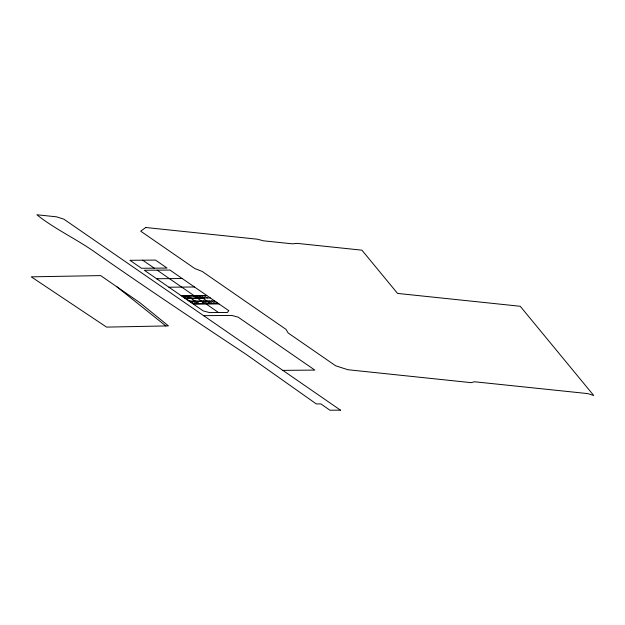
<?xml version="1.0" encoding="UTF-8"?>
<svg xmlns="http://www.w3.org/2000/svg" width="625" height="625" viewBox="0 0 625 625"><rect width="100%" height="100%" fill="white"/><g stroke="black" fill="none" stroke-linecap="round" stroke-linejoin="round"><path stroke-width="0.94" d="M165.859 325.945L106.562 327.109L31.25 276.836L100.664 275.602L139.758 302.609L168.438 325.898L165.859 325.945L117 286.898M142.719 260.195L155.5 260.086L167.047 268.062L141.469 268.273L129.93 260.305L142.719 260.195L154.266 268.164M156.625 278.734L182.188 278.516M168.898 287.211L194.469 286.992M206.742 295.469L181.18 295.688L193.969 295.578L157.148 270.156M184.781 298.172L210.344 297.953M185.695 298.422L202.992 298.281M189.102 301.156L214.664 300.938M190.008 301.406L207.305 301.258M193.445 304.156L219.008 303.938M203.633 315.672L231.836 315.43L238.148 317.148L314.836 370.094L282.844 370.367M214.328 300.938L217.93 303.43L193.266 303.656L182.445 296.18L199.742 296.031L210.555 303.508M203.742 295.492L207.344 297.977M211.656 300.961L215.25 303.445M201.07 295.516L204.664 298M208.984 300.984L212.578 303.469M198.398 295.539L201.992 298.023M206.305 301.008L209.906 303.492M195.719 295.562L199.32 298.047M203.633 301.031L207.234 303.516M206.234 304.047L218.508 312.523M194.305 296.078L205.117 303.555M193.047 295.586L197.367 298.57L192.016 298.617L187.703 295.633M200.961 301.055L204.555 303.539M195.609 301.102L199.211 303.586M187.883 296.133L198.703 303.609M185.023 295.656L188.625 298.141M192.938 301.125L196.531 303.609M182.352 295.68L185.945 298.164M190.266 301.148L193.859 303.633M228.734 310.656L227.5 312.445L209.5 312.594L203.172 310.875L144.359 270.266L169.922 270.047L228.734 310.656M145.75 227.5L140.695 231.18L194.742 268.492L202.195 271.438L286.016 329.383L288.117 332.953L335.688 365.805L347.867 369.719L471.086 382.648L474.594 381.773L587.805 393.602L593.75 395.508L520.219 306.273L397.547 293.414L361.914 250.172L297.156 243.375L292.414 243.828L263.562 240.82L257.164 239.18L145.75 227.5M340.461 410.148L329.961 410.234L320.875 403.906L316.312 403.93L245.977 354.25C195.719 320.961 145.531 287.5 96.086 252.953C76.938 239.195 55.328 229.484 36.852 214.766L56.555 216.828L63.875 219.18L340.461 410.148"/></g></svg>
